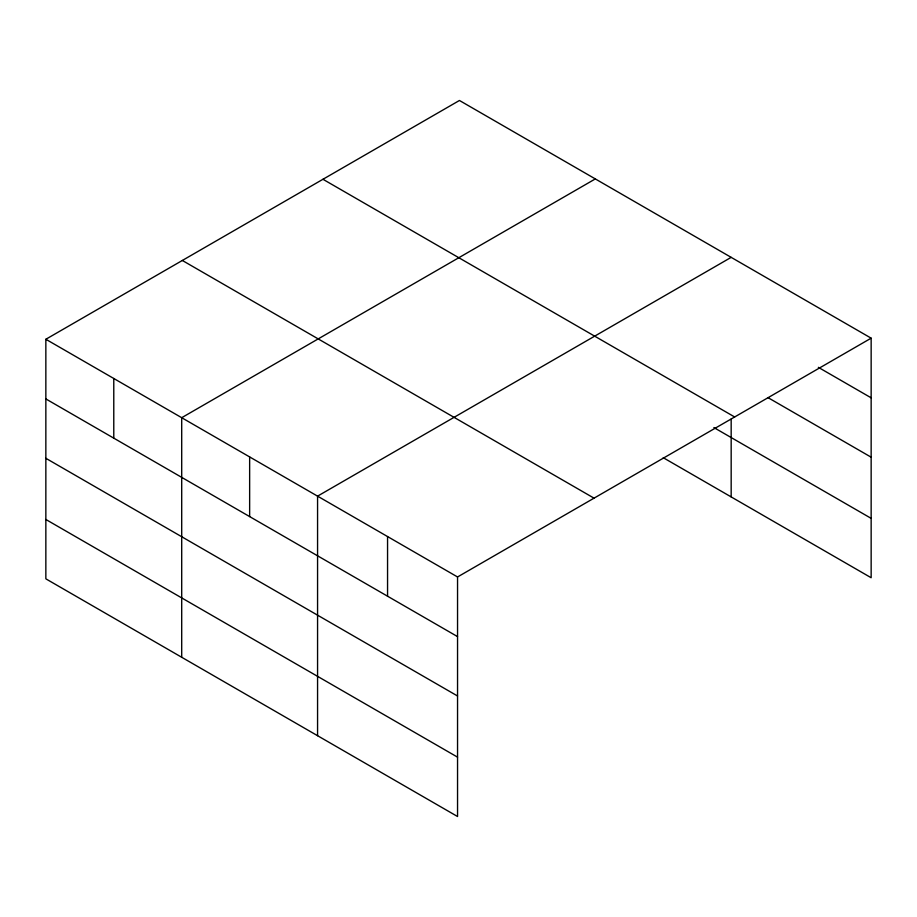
<?xml version="1.0" encoding="UTF-8"?>
<svg xmlns="http://www.w3.org/2000/svg" width="917" height="917" viewBox="0 0 917 917"><rect width="100%" height="100%" fill="white"/><g stroke="black" fill="none" stroke-linecap="round" stroke-linejoin="round"><path stroke-width="1.38" d="M871.15 338.167L459.451 100.48L45.85 339.267L45.85 578.833L457.549 816.52L457.549 576.965L871.15 338.167L871.15 577.733L663.243 457.698M595.316 178.918L181.704 417.705L181.704 657.271M731.17 257.356L317.569 496.143L317.569 735.709M818.354 367.339L871.15 397.829M768.01 397.646L871.15 457.193M322.967 179.285L734.655 416.971M713.884 427.563L871.15 518.357M182.345 260.474L594.033 498.16M45.85 339.267L457.549 576.965M45.85 398.929L457.549 636.616M45.85 458.294L457.549 695.992M45.85 519.469L457.549 757.155M731.17 419.058L731.17 496.911M387.559 536.548L387.559 596.21M249.642 456.93L249.642 516.58M113.777 378.492L113.777 438.143"/></g></svg>
